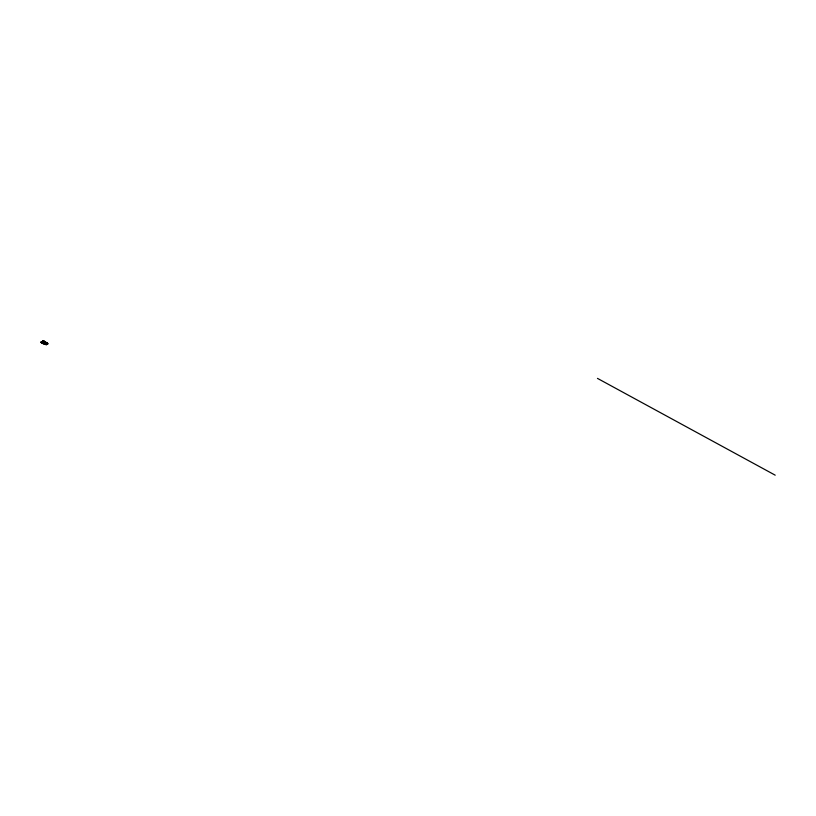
<?xml version="1.0" encoding="UTF-8"?>
<svg xmlns="http://www.w3.org/2000/svg" width="816" height="816" viewBox="0 0 816 816"><rect width="100%" height="100%" fill="white"/><g stroke="black" fill="none" stroke-linecap="round" stroke-linejoin="round"><path stroke-width="1.22" d="M42.401 342.557L40.892 342.312L42.248 341.527L43.758 342.006M44.686 343.006L44.013 342.669M41.432 342.812L43.503 343.077L41.555 341.935L42.452 342.516L43.85 341.782M43.738 342.832L42.891 342.771M43.666 341.945L45.217 342.842L44.441 342.608L46.002 342.394L44.798 343.087M45.849 342.434L43.37 340.823L40.8 342.312L43.523 343.883M44.39 343.903L46.971 342.975L45.002 343.679M45.155 344.005L46.94 342.975L44.656 343.72L45.767 343.046M44.798 342.394L45.37 342.047L44.258 341.435L42.259 341.527L43.921 342.475M42.83 342.832L44.003 341.863L44.951 342.292L44.309 342.047L44.778 341.72L43.003 341.965L44.013 342.434M44.86 342.842L45.38 342.057M43.421 343.179L43.605 342.394L44.176 343.444M40.861 342.322L43.411 340.996L44.319 341.506L43.799 341.761M43.442 341.333L42.667 341.292L43.544 341.394M43.952 341.292L43.921 342.404M43.697 342.434L42.31 343.128L43.636 342.547M43.299 343.118L44.166 342.71M43.35 343.21L44.227 342.74M44.911 342.679L44.166 343.046L45.278 342.557M43.36 343.903L46.094 342.394L43.309 340.904M45.013 343.944L45.553 343.679M44.982 344.097L45.635 343.709M45.849 343.628L45.155 343.22M45.982 343.495L46.92 342.975M45.115 344.168L45.798 343.822M46.747 343.342L45.767 342.863M45.808 344.117L46.451 344.627M45.472 344.372L46.206 344.128M45.064 343.495L45.849 344.291L47.399 344.097L46.002 344.403M45.604 344.454L46.277 344.179M46.39 344.281L45.747 344.352L46.787 343.76M46.512 344.168L47.644 343.964L46.543 343.21L47.277 343.75M46.583 344.434L47.195 343.995M43.166 341.945L42.33 342.547L43.279 341.792M44.013 342.159L44.615 342.985M597.465 378.379L775.2 475.177M44.625 342.475L45.196 342.832M44.064 341.527L43.483 341.139M45.716 342.455L45.482 342.679M46.369 343.995L46.971 344.342M42.911 342.873L44.237 343.393M44.625 343.72L45.441 344.036M45.91 344.128L46.614 344.413M43.085 342.689L43.676 343.036M41.555 341.935L42.473 342.465M46.298 342.547L44.258 343.72L46.186 344.831L48.215 343.658L46.298 342.547M46.135 343.312L46.614 343.536L46.135 343.322M46.441 343.271L45.931 342.975L46.441 343.261"/></g></svg>
